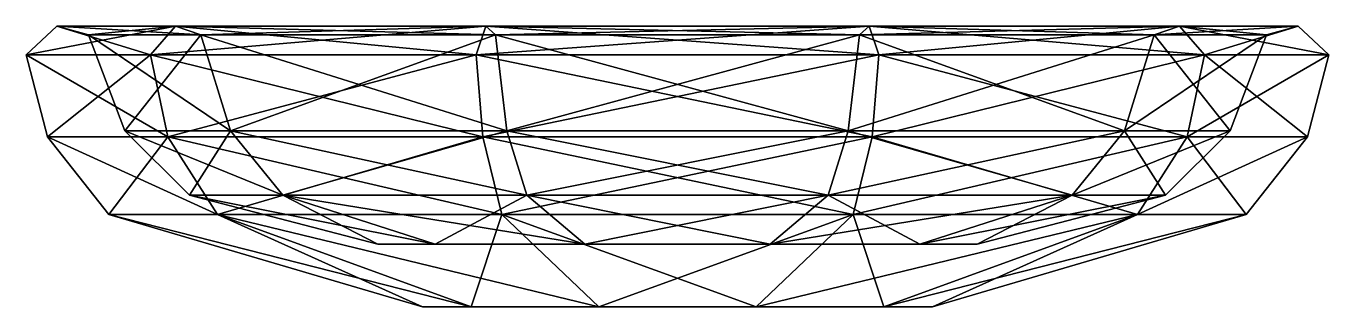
# Model space of a CAD drawing. Extents: x -115 to 115, y 0 to 49.
import ezdxf

# ---------------------------------------------------------------- set-up
doc = ezdxf.new("R2010")
doc.units = 0
doc.layers.add('plate01', color=250, linetype='CONTINUOUS')

msp = doc.modelspace()

# ---------------------------------------------------------------- meshes
at = {"layer": 'plate01'}
mesh = msp.add_polyface(dxfattribs=at)
corners = [(44.844835, 0), (100, 16.286348), (110.776175, 29.927315), (114.565332, 44.326113), (109.134177, 49.414308), (103.61291, 47.880623), (97.171432, 31.010085), (85.822161, 19.660814), (52.69456, 11.072177), (36.280234, 0, -26.359133), (80.901699, 16.286348, -58.778525), (89.619808, 29.927315, -65.112602), (92.685301, 44.326113, -67.339813), (88.291404, 49.414308, -64.14746), (83.824605, 47.880623, -60.90214), (78.61334, 31.010085, -57.115935), (69.431587, 19.660814, -50.445001), (42.630794, 11.072177, -30.973085), (13.857816, 0, -42.649973), (30.901699, 16.286348, -95.105652), (34.231721, 29.927315, -105.354403), (35.402635, 44.326113, -108.958106), (33.724315, 49.414308, -103.79277), (32.01815, 47.880623, -98.541733), (30.027624, 31.010085, -92.415523), (26.520506, 19.660814, -81.621725), (16.283514, 11.072177, -50.115504), (-13.857816, 0, -42.649973), (-30.901699, 16.286348, -95.105652), (-34.231721, 29.927315, -105.354403), (-35.402635, 44.326113, -108.958106), (-33.724315, 49.414308, -103.79277), (-32.01815, 47.880623, -98.541733), (-30.027624, 31.010085, -92.415523), (-26.520506, 19.660814, -81.621725), (-16.283514, 11.072177, -50.115504), (-36.280234, 0, -26.359133), (-80.901699, 16.286348, -58.778525), (-89.619808, 29.927315, -65.112602), (-92.685301, 44.326113, -67.339813), (-88.291404, 49.414308, -64.14746), (-83.824605, 47.880623, -60.90214), (-78.61334, 31.010085, -57.115935), (-69.431587, 19.660814, -50.445001), (-42.630794, 11.072177, -30.973085), (-44.844835, 0), (-100, 16.286348), (-110.776175, 29.927315), (-114.565332, 44.326113), (-109.134177, 49.414308), (-103.61291, 47.880623), (-97.171432, 31.010085), (-85.822161, 19.660814), (-52.69456, 11.072177), (-36.280234, 0, 26.359133), (-80.901699, 16.286348, 58.778525), (-89.619808, 29.927315, 65.112602), (-92.685301, 44.326113, 67.339813), (-88.291404, 49.414308, 64.14746), (-83.824605, 47.880623, 60.90214), (-78.61334, 31.010085, 57.115935), (-69.431587, 19.660814, 50.445001), (-42.630794, 11.072177, 30.973085), (-13.857816, 0, 42.649973), (-30.901699, 16.286348, 95.105652), (-34.231721, 29.927315, 105.354403), (-35.402635, 44.326113, 108.958106), (-33.724315, 49.414308, 103.79277), (-32.01815, 47.880623, 98.541733), (-30.027624, 31.010085, 92.415523), (-26.520506, 19.660814, 81.621725), (-16.283514, 11.072177, 50.115504), (13.857816, 0, 42.649973), (30.901699, 16.286348, 95.105652), (34.231721, 29.927315, 105.354403), (35.402635, 44.326113, 108.958106), (33.724315, 49.414308, 103.79277), (32.01815, 47.880623, 98.541733), (30.027624, 31.010085, 92.415523), (26.520506, 19.660814, 81.621725), (16.283514, 11.072177, 50.115504), (36.280234, 0, 26.359133), (80.901699, 16.286348, 58.778525), (89.619808, 29.927315, 65.112602), (92.685301, 44.326113, 67.339813), (88.291404, 49.414308, 64.14746), (83.824605, 47.880623, 60.90214), (78.61334, 31.010085, 57.115935), (69.431587, 19.660814, 50.445001), (42.630794, 11.072177, 30.973085), (0, 0), (0, 0), (0, 0), (0, 0), (0, 0), (0, 0), (0, 0), (0, 0), (0, 0)]
mesh.append_faces([[corners[k] for k in face] for face in [(0, 1, 10), (1, 2, 11), (2, 3, 12), (3, 4, 13), (4, 5, 14), (5, 6, 15), (6, 7, 16), (7, 8, 17), (9, 10, 19), (10, 11, 20), (11, 12, 21), (12, 13, 22), (13, 14, 23), (14, 15, 24), (15, 16, 25), (16, 17, 26), (18, 19, 28), (19, 20, 29), (20, 21, 30), (21, 22, 31), (22, 23, 32), (23, 24, 33), (24, 25, 34), (25, 26, 35), (27, 28, 37), (28, 29, 38), (29, 30, 39), (30, 31, 40), (31, 32, 41), (32, 33, 42), (33, 34, 43), (34, 35, 44), (36, 37, 46), (37, 38, 47), (38, 39, 48), (39, 40, 49), (40, 41, 50), (41, 42, 51), (42, 43, 52), (43, 44, 53), (45, 46, 55), (46, 47, 56), (47, 48, 57), (48, 49, 58), (49, 50, 59), (50, 51, 60), (51, 52, 61), (52, 53, 62), (54, 55, 64), (55, 56, 65), (56, 57, 66), (57, 58, 67), (58, 59, 68), (59, 60, 69), (60, 61, 70), (61, 62, 71), (63, 64, 73), (64, 65, 74), (65, 66, 75), (66, 67, 76), (67, 68, 77), (68, 69, 78), (69, 70, 79), (70, 71, 80), (72, 73, 82), (73, 74, 83), (74, 75, 84), (75, 76, 85), (76, 77, 86), (77, 78, 87), (78, 79, 88), (79, 80, 89), (81, 82, 1), (82, 83, 2), (83, 84, 3), (84, 85, 4), (85, 86, 5), (86, 87, 6), (87, 88, 7), (88, 89, 8), (17, 35, 26), (17, 8, 89), (35, 17, 80), (80, 71, 62), (62, 53, 44), (36, 0, 9), (81, 0, 36), (18, 27, 36), (63, 36, 45), (63, 72, 81), (0, 10, 9), (1, 11, 10), (2, 12, 11), (3, 13, 12), (4, 14, 13), (5, 15, 14), (6, 16, 15), (7, 17, 16), (9, 19, 18), (10, 20, 19), (11, 21, 20), (12, 22, 21), (13, 23, 22), (14, 24, 23), (15, 25, 24), (16, 26, 25), (18, 28, 27), (19, 29, 28), (20, 30, 29), (21, 31, 30), (22, 32, 31), (23, 33, 32), (24, 34, 33), (25, 35, 34), (27, 37, 36), (28, 38, 37), (29, 39, 38), (30, 40, 39), (31, 41, 40), (32, 42, 41), (33, 43, 42), (34, 44, 43), (36, 46, 45), (37, 47, 46), (38, 48, 47), (39, 49, 48), (40, 50, 49), (41, 51, 50), (42, 52, 51), (43, 53, 52), (45, 55, 54), (46, 56, 55), (47, 57, 56), (48, 58, 57), (49, 59, 58), (50, 60, 59), (51, 61, 60), (52, 62, 61), (54, 64, 63), (55, 65, 64), (56, 66, 65), (57, 67, 66), (58, 68, 67), (59, 69, 68), (60, 70, 69), (61, 71, 70), (63, 73, 72), (64, 74, 73), (65, 75, 74), (66, 76, 75), (67, 77, 76), (68, 78, 77), (69, 79, 78), (70, 80, 79), (72, 82, 81), (73, 83, 82), (74, 84, 83), (75, 85, 84), (76, 86, 85), (77, 87, 86), (78, 88, 87), (79, 89, 88), (81, 1, 0), (82, 2, 1), (83, 3, 2), (84, 4, 3), (85, 5, 4), (86, 6, 5), (87, 7, 6), (88, 8, 7), (17, 89, 80), (35, 80, 44), (80, 62, 44), (36, 9, 18), (81, 36, 63), (63, 45, 54)]])

doc.saveas('drawing.dxf')
